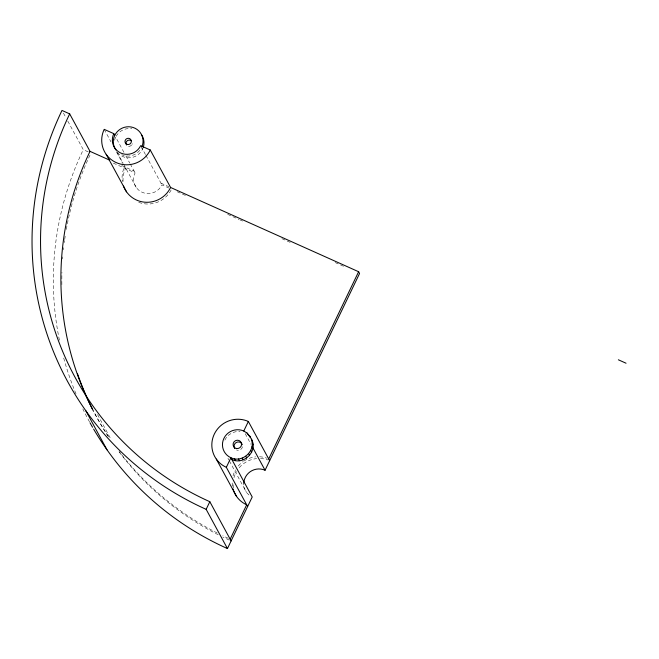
<?xml version="1.0" encoding="UTF-8"?>
<svg xmlns="http://www.w3.org/2000/svg" width="659" height="659" viewBox="0 0 659 659"><rect width="100%" height="100%" fill="white"/><g stroke="black" fill="none" stroke-linecap="round" stroke-linejoin="round"><path stroke-width="0.49" stroke-dasharray="3.29 2.47" d="M121.75 165.574L134.148 171.134M161.002 183.169L168.852 186.686M67.803 121.132L83.289 149.659L88.405 151.949M113.364 163.135L135.095 172.872A14.976 14.572 -28.5 0 0 142.097 192.263A14.976 14.572 -28.5 0 0 161.949 184.915L168.926 188.037M177.156 191.728L187.444 196.341M227.668 214.364L238.896 219.398M239.827 219.809L242.636 221.07M281.92 238.682L292.217 243.286M335.242 262.57L345.53 267.183M145.466 154.544L141.603 147.435A14.976 14.572 -28.5 0 1 121.75 154.791M145.952 155.442L161.949 184.915M123.95 152.344L115.687 137.138A14.976 14.572 -28.5 0 0 114.485 140.804M125.885 155.928L129.774 163.078M130.26 163.976L135.095 172.872M117.327 152.624L123.151 163.341M123.637 164.239L136.248 187.461M104.204 129.353L110.984 141.85M116.313 151.661L122.615 163.259M245.197 433.655L251.013 444.364M63.445 113.109L65.867 117.566M227.948 458.277L228.92 460.056M229.406 460.954L246.359 492.182M97.573 414.602L110.654 438.696M233.41 487.989A25.676 24.976 -28.5 0 1 233.138 483.327M233.97 477.742A25.676 24.976 -28.5 0 1 236.499 471.613M239.25 467.709A25.676 24.976 -28.5 0 1 256.664 458.598M260.478 458.499A25.676 24.976 -28.5 0 1 267.9 459.982M232.47 486.251A25.676 24.976 -28.5 0 1 232.24 480.633M233.022 475.996A25.676 24.976 -28.5 0 1 235.551 469.875M238.303 465.971A25.676 24.976 -28.5 0 1 243.262 461.473M244.052 460.938A25.676 24.976 -28.5 0 1 255.717 456.852M259.531 456.761A25.676 24.976 -28.5 0 1 266.961 458.236M229.258 540.083A299.565 291.41 -28.5 0 1 222.808 537.036M218.22 534.762A299.565 291.41 -28.5 0 1 118.785 451.431M108.265 436.439A299.565 291.41 -28.5 0 1 93.669 411.455M61.864 284.655A299.565 291.41 -28.5 0 1 61.938 272.332M62.621 258.954A299.565 291.41 -28.5 0 1 62.778 256.895M63.445 249.72A299.565 291.41 -28.5 0 1 63.676 247.669M64.294 242.57A299.565 291.41 -28.5 0 1 64.566 240.535M64.714 239.522A299.565 291.41 -28.5 0 1 65.315 235.469M66.32 229.423A299.565 291.41 -28.5 0 1 90.967 153.102M171.118 190.056A25.676 24.976 -28.5 0 1 137.509 201.819M123.076 181.423A25.676 24.976 -28.5 0 1 125.498 168.572L124.551 166.834A25.676 24.976 -28.5 0 0 122.352 181.53M228.319 538.337A299.565 291.41 -28.5 0 1 222.775 535.742M217.272 533.016A299.565 291.41 -28.5 0 1 119.057 451.3M108.447 436.415A299.565 291.41 -28.5 0 1 93.199 410.631M248.962 494.967A14.976 14.572 -28.5 0 1 243.772 483.171M224.859 440.113A14.976 14.572 -28.5 0 1 240.057 431.538M242.471 446.802A4.284 4.16 -28.5 0 1 236.457 449.957M143.275 147.377A14.976 14.572 -28.5 0 1 117.417 152.484M116.141 136.281A14.976 14.572 -28.5 0 1 131.849 128.686M132.253 143.662A3.213 3.122 -28.5 0 1 131.998 144.445M131.545 145.145A3.213 3.122 -28.5 0 1 127.047 145.59M89.509 421.834A308.124 299.738 -28.5 0 1 82.82 408.926M76.007 393.835A308.124 299.738 -28.5 0 1 63.198 356.173M59.425 340.192A308.124 299.738 -28.5 0 1 83.289 149.659"/><path stroke-width="0.99" d="M269.646 460.69L248.352 421.463L243.764 431.019A14.976 14.572 -28.5 0 0 223.912 438.367A14.976 14.572 -28.5 0 0 230.922 457.758C242.166 463.277 255.997 450.978 251.384 439.191C258.435 450.863 243.814 465.542 231.869 459.504M206.152 509.341L209.817 501.697A299.565 291.41 -28.5 0 1 69.673 113.875L61.995 110.44A308.124 299.738 -28.5 0 0 206.152 509.341L227.446 548.56L252.216 496.985L230.922 457.758L226.334 467.313L247.627 506.532M230.164 539.177L246.68 504.794A25.676 24.976 -28.5 0 1 233.064 489.003M268.699 458.944L358.62 271.73L170.599 187.469L150.252 149.988L140.655 145.688A14.976 14.572 -28.5 0 1 120.803 153.045A14.976 14.572 -28.5 0 1 113.801 133.653L104.204 129.353A25.676 24.976 -28.5 0 0 116.215 162.592A25.676 24.976 -28.5 0 0 150.252 149.988M243.772 483.171A14.976 14.572 -28.5 0 1 265.058 470.238L359.567 273.477L358.62 271.73M618.373 359.789L626.05 363.224M69.673 113.875L90.019 151.356L109.616 160.137M243.764 431.019L247.026 433.029L250.568 437.56L247.026 433.029M113.801 133.653L114.74 135.4M106.181 154.363L126.528 191.843M252.183 442.914L253.13 444.66M252.949 447.931L265.058 470.238M251.977 446.744L252.924 448.482M250.774 450.41L251.722 452.148M248.657 453.664L249.596 455.41M245.766 456.292L246.713 458.03M242.298 458.104L243.245 459.842M238.492 458.977L239.439 460.723M234.612 458.862L235.56 460.608M216.3 459.084L236.647 496.565M209.817 501.697L231.111 540.924M85.711 410.582L107.005 449.8M249.621 435.821L252.331 440.929M170.599 187.469A25.676 24.976 -28.5 0 1 146.216 202.28A25.676 24.976 -28.5 0 1 123.513 186.06M226.334 467.313A25.676 24.976 -28.5 0 1 214.323 434.075A25.676 24.976 -28.5 0 1 248.352 421.463M234.785 448.581A4.284 4.16 -28.5 0 1 236.359 442.444A4.284 4.16 -28.5 0 1 242.298 444.644M93.199 410.631A299.565 291.41 -28.5 0 1 90.019 151.356M141.397 134.584A14.976 14.572 -28.5 0 1 143.275 147.377M115.893 149.988A14.976 14.572 -28.5 0 1 126.536 126.882A14.976 14.572 -28.5 0 1 141.99 146.553M126.487 144.996A3.213 3.122 -28.5 0 1 131.19 140.721M227.446 548.56A308.124 299.738 -28.5 0 1 93.603 429.05M92.565 427.254A308.124 299.738 -28.5 0 1 90.003 422.74M92.252 408.687A299.565 291.41 -28.5 0 1 77.465 373.669M236.565 448.524A4.284 4.16 -28.5 0 0 241.351 442.906A4.284 4.16 -28.5 0 0 234.11 441.736A4.284 4.16 -28.5 0 0 236.565 448.524M127.591 144.519A3.213 3.122 -28.5 0 0 131.182 140.301A3.213 3.122 -28.5 0 0 125.754 139.428A3.213 3.122 -28.5 0 0 127.591 144.519"/></g></svg>
